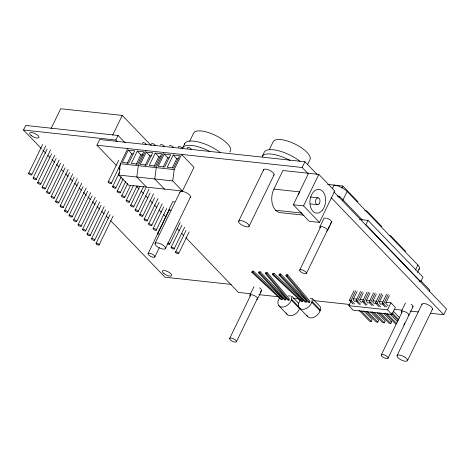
<?xml version="1.0" encoding="UTF-8"?>
<svg xmlns="http://www.w3.org/2000/svg" width="470" height="470" viewBox="0 0 470 470"><rect width="100%" height="100%" fill="white"/><g stroke="black" fill="none" stroke-linecap="round" stroke-linejoin="round"><path stroke-width="0.7" d="M279.403 298.08L279.057 298.82A8.096 5.47 -43.9 0 0 281.618 307.127A8.096 5.47 -43.9 0 0 291.335 300.095L291.776 296.2M299.925 300.307L299.578 301.047A8.096 5.47 -43.9 0 0 302.139 309.354A8.096 5.47 -43.9 0 0 311.857 302.322L312.297 298.426M306.798 315.106A8.096 5.47 -43.9 0 0 313.179 317.55A8.096 5.47 -43.9 0 0 320.07 310.864L320.517 306.969L312.779 298.932M182.448 191.032L172.713 180.915L174.223 169.576L181.584 154.418L193.969 167.302L182.448 191.032L128.574 185.192L118.84 175.069L120.355 163.73L127.711 148.573M251.756 272.206L252.278 271.078L253.442 271.131L282.611 298.356L282.088 299.478L280.931 299.425L251.756 272.206L252.913 272.259L282.088 299.478M252.913 272.259L253.442 271.131M258.441 272.806L258.97 271.678L260.204 271.807L286.159 298.785L285.631 299.907L284.397 299.778L258.441 272.806L259.675 272.935L285.631 299.907M259.675 272.935L260.204 271.807M265.333 273.517L265.861 272.394L267.16 272.6L289.497 299.096L288.968 300.224L287.669 300.019L265.333 273.517L266.637 273.722L288.968 300.224M266.637 273.722L267.16 272.6M272.277 274.433L272.806 273.305L273.963 273.358L303.138 300.583L302.61 301.705L301.452 301.652L272.277 274.433L273.434 274.486L302.61 301.705M273.434 274.486L273.963 273.358M278.969 275.032L279.491 273.904L280.725 274.034L306.681 301.012L306.152 302.134L304.924 302.004L278.969 275.032L280.196 275.156L306.152 302.134M280.196 275.156L280.725 274.034M285.86 275.743L286.383 274.621L287.687 274.827L310.018 301.323L309.495 302.451L308.191 302.245L285.86 275.743L287.158 275.949L309.495 302.451M287.158 275.949L287.687 274.827M41.26 148.485L23.5 130.014L25.721 125.443L118.076 135.46L125.179 142.851M28.658 173.266L42.658 144.443M51.077 128.533L60.689 108.735L122.259 115.414L151.187 145.506M31.707 174.793A1.704 0.617 25.9 0 0 29.704 173.183A1.704 0.617 25.9 0 0 29.14 174.106A1.704 0.617 25.9 0 0 31.707 174.793L45.708 145.97M33.129 178.001L47.123 149.178M36.231 179.399L50.543 149.924M37.624 182.666L51.624 153.843M40.72 184.087L54.72 155.264M42.153 187.272L56.147 158.449M45.185 188.828A1.704 0.617 25.9 0 0 43.228 187.219A1.704 0.617 25.9 0 0 42.594 188.1A1.704 0.617 25.9 0 0 45.185 188.828L59.179 160.006M46.63 191.977L60.624 163.155M49.697 193.476A1.704 0.617 25.9 0 0 47.64 191.872A1.704 0.617 25.9 0 0 47.153 192.829A1.704 0.617 25.9 0 0 49.697 193.476L63.691 164.653M51.142 196.625L65.136 167.802M54.173 198.175A1.704 0.617 25.9 0 0 52.205 196.566A1.704 0.617 25.9 0 0 51.594 197.459A1.704 0.617 25.9 0 0 54.173 198.175L68.168 169.353M55.595 201.401L69.589 172.572M58.709 202.746L72.703 173.924M60.09 206.072L74.09 177.249M63.203 207.423L77.198 178.6M64.59 210.719L78.584 181.896M116.213 165.264L96.932 145.218L99.71 139.496L304.942 161.762L317.115 174.423M67.692 212.123L81.686 183.3M69.114 215.331L83.108 186.508M72.157 216.858A1.704 0.617 25.9 0 0 70.159 215.254A1.704 0.617 25.9 0 0 69.589 216.171A1.704 0.617 25.9 0 0 72.157 216.858L86.157 188.035M112.641 135.213L122.259 115.414M73.596 220.019L87.596 191.196M117.377 141.617L115.855 140.037L118.076 135.46M76.663 221.517A1.704 0.617 25.9 0 0 74.612 219.919A1.704 0.617 25.9 0 0 74.119 220.871A1.704 0.617 25.9 0 0 76.663 221.517L90.657 192.694M78.067 224.772L92.061 195.949M81.181 226.111L95.175 197.288M82.585 229.366L96.585 200.543M108.188 181.89L118.681 160.276M85.652 230.87A1.704 0.617 25.9 0 0 83.601 229.266A1.704 0.617 25.9 0 0 83.108 230.218A1.704 0.617 25.9 0 0 85.652 230.87L99.646 202.047M111.237 183.417A1.704 0.617 25.9 0 0 109.228 181.814A1.704 0.617 25.9 0 0 108.67 182.736A1.704 0.617 25.9 0 0 111.237 183.417L120.461 164.424M87.062 234.107L101.056 205.284M128.298 150.142L122.329 162.438L128.745 163.137L134.714 150.841L128.298 150.142L131.841 153.825L133.263 153.978M112.653 186.631L119.65 172.22M90.169 235.476L104.164 206.653M127.123 163.531L131.841 153.825M115.755 188.029L121.166 176.89M91.585 238.695L105.586 209.873M117.153 191.296L123.193 178.847M137.281 151.117L131.306 163.413L137.722 164.106L143.691 151.816L137.281 151.117L140.818 154.8L142.956 155.03M94.629 240.235A1.704 0.617 25.9 0 0 92.643 238.625A1.704 0.617 25.9 0 0 92.055 239.536A1.704 0.617 25.9 0 0 94.629 240.235L108.623 211.412M120.25 192.712L125.654 181.579M96.056 243.419L110.056 214.596M136.106 164.506L140.818 154.8M121.683 195.896L127.723 183.453M99.147 244.864L113.141 216.036M145.671 150.523L138.309 165.675L136.799 177.014L146.528 187.136M146.258 152.092L140.289 164.388L146.699 165.082L152.668 152.785L146.258 152.092L149.795 155.77L151.222 155.928M124.709 197.459A1.704 0.617 25.9 0 0 122.758 195.849A1.704 0.617 25.9 0 0 122.118 196.73A1.704 0.617 25.9 0 0 124.709 197.459L130.437 185.668M126.154 200.602L133.474 185.538M145.083 165.481L149.795 155.77M129.221 202.1A1.704 0.617 25.9 0 0 127.164 200.496A1.704 0.617 25.9 0 0 126.677 201.454A1.704 0.617 25.9 0 0 129.221 202.1L137.175 185.726M155.235 153.067L149.266 165.364L155.682 166.057L161.651 153.761L155.235 153.067L158.778 156.745L160.2 156.898M130.666 205.249L139.89 186.255M133.703 206.8A1.704 0.617 25.9 0 0 131.729 205.19A1.704 0.617 25.9 0 0 131.118 206.083A1.704 0.617 25.9 0 0 133.703 206.8L143.562 186.496M154.06 166.451L158.778 156.745M135.125 210.025L145.618 188.411M163.625 152.468L156.269 167.625L154.753 178.964L164.488 189.087M164.212 154.042L158.243 166.333L164.659 167.032L170.628 154.736L164.212 154.042L167.755 157.72L169.177 157.873M138.233 211.377L149.049 189.105M139.619 214.696L150.112 193.082M163.354 166.78L167.755 157.72M142.727 216.053L153.543 193.781M173.195 155.012L167.22 167.308L173.636 168.007L179.605 155.711L173.195 155.012L176.732 158.696L178.159 158.848M144.114 219.349L154.612 197.729M172.331 167.755L176.732 158.696M147.216 220.747L158.032 198.475M182.683 147.844L184.763 143.556M148.638 223.955L159.136 202.341M189.668 141.258L193.663 133.039A20.469 7.438 25.9 0 1 217.023 136.212A20.469 7.438 25.9 0 1 229.577 152.033M151.687 225.488A1.704 0.617 25.9 0 0 149.689 223.885A1.704 0.617 25.9 0 0 149.113 224.795A1.704 0.617 25.9 0 0 151.687 225.488L162.179 203.874M153.126 228.649L163.619 207.029M156.187 230.147A1.704 0.617 25.9 0 0 154.137 228.543A1.704 0.617 25.9 0 0 153.643 229.501A1.704 0.617 25.9 0 0 156.187 230.147L166.686 208.527M168.495 210.495L172.884 201.46M157.597 233.402L168.09 211.782M148.103 253.612L169.57 209.397M155.047 243.442L180.039 191.977M154.847 256.908A3.754 1.363 25.9 0 0 150.324 253.383A3.754 1.363 25.9 0 0 149.254 255.486A3.754 1.363 25.9 0 0 154.847 256.908L159.33 247.667M165.469 248.536A5.799 2.109 25.9 0 0 158.478 243.09A5.799 2.109 25.9 0 0 156.821 246.345A5.799 2.109 25.9 0 0 165.469 248.536L190.462 197.071M167.631 243.854A1.704 0.617 25.9 0 0 169.694 244.1L180.192 222.486M171.115 247.326L181.931 225.054M174.153 248.859A1.704 0.617 25.9 0 0 172.167 247.255A1.704 0.617 25.9 0 0 171.579 248.16A1.704 0.617 25.9 0 0 174.153 248.859L184.651 227.245M175.586 252.043L186.079 230.429M178.671 253.489L189.169 231.875M269.198 149.889L273.188 141.67A20.469 7.438 25.9 0 1 294.954 144.031A20.469 7.438 25.9 0 1 309.971 159.647L307.515 164.7M238.66 221.2L263.652 169.729M249.082 226.293A5.799 2.109 25.9 0 0 242.097 220.847A5.799 2.109 25.9 0 0 240.44 224.102A5.799 2.109 25.9 0 0 249.082 226.293L274.075 174.822M303.943 215.201L280.425 212.651A15.351 10.046 -83.8 0 1 273.892 189.087L282.916 170.498L318.836 174.399L334.757 190.961L319.488 222.416L309.225 221.3L293.298 204.738L308.573 173.283M308.249 173.812L302.163 167.479L304.942 161.762M249.887 295.148L253.994 286.7M229.677 338.441L250.504 295.554M236.422 341.737A3.754 1.363 25.9 0 0 231.898 338.212A3.754 1.363 25.9 0 0 230.829 340.321A3.754 1.363 25.9 0 0 236.422 341.737L257.566 298.186M260.133 292.91L261.414 290.266A3.754 1.363 25.9 0 1 261.132 290.525M257.554 298.891L261.655 290.442M319.488 222.416L303.561 205.854L318.836 174.399M332.249 188.893L334.105 185.074A10.234 3.719 25.9 0 1 347.113 191.425L417.889 265.033A10.234 3.719 25.9 0 1 418.641 269.398M319.847 226.916L324.265 217.822M299.713 270.056L320.54 227.169M341.913 188.035L342.871 186.055L327.566 184.363M338.911 197.612L339.552 196.29L337.366 196.055M306.458 273.352A3.754 1.363 25.9 0 0 301.94 269.833A3.754 1.363 25.9 0 0 300.865 271.936A3.754 1.363 25.9 0 0 306.458 273.352L329.529 225.841M330.169 224.525L331.45 221.887M327.514 230.664L331.932 221.564M342.783 200.343L347.113 191.425M367.992 220.377L365.913 224.666L420.768 281.706L422.988 277.136L367.992 220.377L359.444 219.449M352.935 303.879L349.392 300.195L354.004 290.701M354.58 304.061L351.037 300.377L355.649 290.877M385.94 302.269L390.964 302.815L395.387 307.415L391.974 314.448L353.234 310.247L348.811 305.647L350.984 301.17M357.077 291.447L353.058 299.725L355.067 301.816M359.45 304.589L355.907 300.906L360.519 291.406M360.59 304.237L357.553 301.082L362.164 291.588M363.281 292.792L359.573 300.43L361.583 302.521M365.971 305.294L362.429 301.611L367.035 292.117M367.105 304.948L364.068 301.787L368.68 292.293M370.107 292.863L366.089 301.135L368.098 303.226M371.976 305.477L368.944 302.316L373.55 292.822M373.621 305.653L370.583 302.498L375.195 292.998M376.311 294.202L372.604 301.84L374.619 303.937M379.002 306.71L375.46 303.027L380.065 293.527M380.641 306.887L377.099 303.203L381.711 293.709M382.833 294.913L379.12 302.551L381.135 304.642M359.01 310.194L369.637 321.245L371.277 321.427L372.17 319.594L363.615 310.705M385.012 306.887L381.975 303.732L386.587 294.238M386.651 307.069L383.614 303.908L388.226 294.414M389.348 295.618L385.635 303.256L388.149 305.87M366.03 311.428L376.153 321.956L377.798 322.132L378.685 320.305L370.636 311.933M391.974 314.448L387.55 309.848L390.964 302.815M372.04 311.61L382.668 322.661L384.313 322.837L385.2 321.01L377.152 312.644M415.415 270.132L417.889 265.033M379.061 312.844L389.184 323.366L390.829 323.548L391.716 321.715L383.667 313.349M417.536 272.518L419.393 268.693M401.339 311.434L405.44 302.986M381.288 354.891L402.114 311.998M403.859 324.958L404.746 323.131M388.032 358.187A3.754 1.363 25.9 0 0 383.514 354.662A3.754 1.363 25.9 0 0 382.439 356.765A3.754 1.363 25.9 0 0 388.032 358.187L413.024 306.716M397.056 355.573L422.048 304.102M429.157 291.459L429.797 290.143L420.673 280.649M407.478 360.666A5.799 2.109 25.9 0 0 400.487 355.22A5.799 2.109 25.9 0 0 398.83 358.469A5.799 2.109 25.9 0 0 407.478 360.666L432.471 309.195M430.626 313.273L443.721 314.694L446.5 308.978L333.859 191.836M300.829 299.349L301.74 298.385M288.327 295.841L290.395 296.059M310.229 298.215L311.61 298.356M23.5 130.014L115.855 140.037M96.932 145.218L302.163 167.479M120.355 163.73L174.223 169.576M273.892 189.087L299.549 191.872A15.351 10.046 -83.8 0 0 298.385 194.856M118.84 175.069L172.713 180.915M310.188 197.012L318.09 197.87M310.271 203.88L317.456 204.662M364.626 210.672L366.764 210.901L381.805 226.54M293.298 204.738L303.561 205.854M275.608 210.237L301.264 213.022M389.225 235.588L390.652 235.74L405.692 251.385M419.34 281.554L420.768 281.706M231.234 284.409L165.058 277.23L110.773 220.771M352.947 298.691L357.247 299.155M360.12 299.466L363.704 299.86M366.571 300.171L370.16 300.559M373.027 300.87L376.617 301.258M378.767 301.493L383.073 301.957M349.392 300.195L351.037 300.377M355.907 300.906L357.553 301.082M362.429 301.611L364.068 301.787M368.944 302.316L370.583 302.498M375.46 303.027L377.099 303.203M381.975 303.732L383.614 303.908M250.868 293.774L238.496 292.428L185.726 237.556M258.87 294.643L279.25 296.852M293.074 298.35L298.897 298.985M313.455 300.565L349.845 304.513M394.236 309.325L402.244 310.194M410.245 311.064L418.253 311.933M348.811 305.647L387.55 309.848M390.623 321.598L391.716 321.715M342.871 186.055L357.917 201.701M339.552 196.29L362.37 220.019M331.086 197.559L443.721 314.694M393.179 311.099L399.717 317.902M392.221 312.856L398.801 319.7M391.592 313.731L398.166 320.569M390.182 314.054L397.726 321.903M387.221 313.725L396.839 323.73M385.071 313.026L395.699 324.077M380.706 313.02L390.829 323.548M374.19 312.315L384.313 322.837M367.675 311.61L377.798 322.132M361.16 310.899L371.277 321.427M312.203 301.581L320.417 310.124M311.857 302.322L320.07 310.864M292.258 296.705L298.544 303.232M291.682 299.355L298.444 306.387M299.325 307.95L307.539 316.486M291.335 300.095L299.549 308.637A8.096 5.47 -43.9 0 1 292.657 315.323A8.096 5.47 -43.9 0 1 286.271 312.879M278.798 305.723L287.017 314.26M118.751 167.902L120.273 169.488M136.512 186.373L139.05 189.011M141.076 191.12L143.614 193.758M145.641 195.873L147.674 197.982M150.212 200.62L152.744 203.257M154.272 204.838L156.804 207.476M159.342 210.119L161.375 212.229M163.401 214.338L165.939 216.976M177.102 228.584L179.129 230.694M181.667 233.332L183.7 235.447M42.782 150.065L45.825 153.232M47.852 155.341L49.885 157.456M51.912 159.565L54.45 162.203M56.482 164.312L59.014 166.95M61.552 169.588L63.585 171.703M65.612 173.812L68.15 176.45M70.177 178.559L72.715 181.197M74.748 183.312L77.286 185.95M79.312 188.059L81.339 190.168M83.372 192.277L86.415 195.444M87.937 197.03L90.475 199.668M92.502 201.777L95.04 204.415M97.073 206.524L99.611 209.162M101.638 211.277L104.175 213.915M106.202 216.024L108.235 218.133M263.576 170.299A5.799 2.109 25.9 0 1 269.815 170.399A5.799 2.109 25.9 0 1 273.646 175.222M421.972 304.672A5.799 2.109 25.9 0 1 428.205 304.766A5.799 2.109 25.9 0 1 432.036 309.589M259.505 287.869A3.754 1.363 25.9 0 1 260.856 288.921M261.261 289.438A3.754 1.363 25.9 0 1 261.449 289.896M179.963 192.541A5.799 2.109 25.9 0 1 186.202 192.641A5.799 2.109 25.9 0 1 190.027 197.465M173.365 201.877A3.754 1.363 25.9 0 1 174.517 201.759M324.976 218.327A3.754 1.363 25.9 0 1 326.127 218.209M326.92 218.356A3.754 1.363 25.9 0 1 330.898 220.536M331.303 221.053A3.754 1.363 25.9 0 1 331.491 221.511M411.115 304.319A3.754 1.363 25.9 0 1 412.255 307.098M182.348 148.943A23.882 8.677 25.9 0 1 209.925 151.54M184.434 144.654A23.882 8.677 25.9 0 1 197.576 141.787A23.882 8.677 25.9 0 1 220.359 152.586M158.308 234.295A1.704 0.617 25.9 0 1 158.437 233.173M167.843 242.632A1.704 0.617 25.9 0 1 169.694 244.1M320.011 227.862A4.265 1.551 25.9 0 1 324.382 227.41A4.265 1.551 25.9 0 1 326.644 231.105M168.654 211.441A4.265 1.551 25.9 0 1 171.015 210.237M401.662 312.856A4.265 1.551 25.9 0 1 404.658 311.581A4.265 1.551 25.9 0 1 408.818 315.446M250.052 296.088A4.265 1.551 25.9 0 1 254.423 295.636A4.265 1.551 25.9 0 1 256.691 299.331M178.776 147.404A2.045 0.746 25.9 0 1 179.928 146.617A2.045 0.746 25.9 0 1 182.154 148.473M187.759 148.379A2.045 0.746 25.9 0 1 189.146 147.674A2.045 0.746 25.9 0 1 190.984 149.589M142.639 143.227A2.045 0.746 25.9 0 1 144.742 143.015A2.045 0.746 25.9 0 1 145.823 144.784M151.622 144.202A2.045 0.746 25.9 0 1 153.719 143.99A2.045 0.746 25.9 0 1 154.806 145.759M160.493 144.93A2.045 0.746 25.9 0 1 162.937 145.083A2.045 0.746 25.9 0 1 163.783 146.734M169.476 145.9A2.045 0.746 25.9 0 1 171.673 145.935A2.045 0.746 25.9 0 1 173.03 147.639M302.357 213.991A15.351 10.046 -83.8 0 1 300.465 212.082M290.066 160.493A23.882 8.677 25.9 0 0 262.207 156.469L264.293 152.18A23.882 8.677 25.9 0 1 299.884 161.216M33.476 178.641A1.704 0.617 25.9 0 0 36.137 179.534A1.704 0.617 25.9 0 0 34.422 177.924A1.704 0.617 25.9 0 0 33.476 178.641M96.362 244.042A1.704 0.617 25.9 0 0 99.041 244.988A1.704 0.617 25.9 0 0 97.408 243.384A1.704 0.617 25.9 0 0 96.362 244.042M55.989 202.047A1.704 0.617 25.9 0 0 58.633 202.887A1.704 0.617 25.9 0 0 56.835 201.278A1.704 0.617 25.9 0 0 55.989 202.047M78.472 225.43A1.704 0.617 25.9 0 0 81.11 226.258A1.704 0.617 25.9 0 0 79.295 224.642A1.704 0.617 25.9 0 0 78.472 225.43M37.953 183.3A1.704 0.617 25.9 0 0 40.626 184.216A1.704 0.617 25.9 0 0 38.945 182.613A1.704 0.617 25.9 0 0 37.953 183.3M64.936 211.359A1.704 0.617 25.9 0 0 67.598 212.258A1.704 0.617 25.9 0 0 65.888 210.648A1.704 0.617 25.9 0 0 64.936 211.359M60.477 206.718A1.704 0.617 25.9 0 0 63.127 207.564A1.704 0.617 25.9 0 0 61.335 205.954A1.704 0.617 25.9 0 0 60.477 206.718M87.438 234.753A1.704 0.617 25.9 0 0 90.087 235.617A1.704 0.617 25.9 0 0 88.319 234.001A1.704 0.617 25.9 0 0 87.438 234.753M135.519 210.678A1.704 0.617 25.9 0 0 138.156 211.518A1.704 0.617 25.9 0 0 136.359 209.908A1.704 0.617 25.9 0 0 135.519 210.678M113.006 187.272A1.704 0.617 25.9 0 0 115.667 188.165A1.704 0.617 25.9 0 0 113.946 186.555A1.704 0.617 25.9 0 0 113.006 187.272M175.892 252.672A1.704 0.617 25.9 0 0 178.565 253.618A1.704 0.617 25.9 0 0 176.932 252.014A1.704 0.617 25.9 0 0 175.892 252.672M117.482 191.925A1.704 0.617 25.9 0 0 120.15 192.847A1.704 0.617 25.9 0 0 118.469 191.237A1.704 0.617 25.9 0 0 117.482 191.925M144.46 219.984A1.704 0.617 25.9 0 0 147.128 220.882A1.704 0.617 25.9 0 0 145.412 219.273A1.704 0.617 25.9 0 0 144.46 219.984M140.007 215.348A1.704 0.617 25.9 0 0 142.651 216.194A1.704 0.617 25.9 0 0 140.865 214.584A1.704 0.617 25.9 0 0 140.007 215.348M164.018 273.64A5.117 1.857 25.9 0 0 171.65 275.573A5.117 1.857 25.9 0 0 165.481 270.767A5.117 1.857 25.9 0 0 164.018 273.64M31.308 135.624A5.117 1.857 25.9 0 0 38.934 137.557A5.117 1.857 25.9 0 0 32.771 132.757A5.117 1.857 25.9 0 0 31.308 135.624M322.496 210.078A11.944 7.814 -83.8 0 0 320.863 189.933A11.944 7.814 -83.8 0 0 309.959 203.786A11.944 7.814 -83.8 0 0 322.496 210.078M319.124 203.78A3.413 2.232 -83.8 0 0 318.654 198.029A3.413 2.232 -83.8 0 0 315.54 201.983A3.413 2.232 -83.8 0 0 319.124 203.78"/></g></svg>
